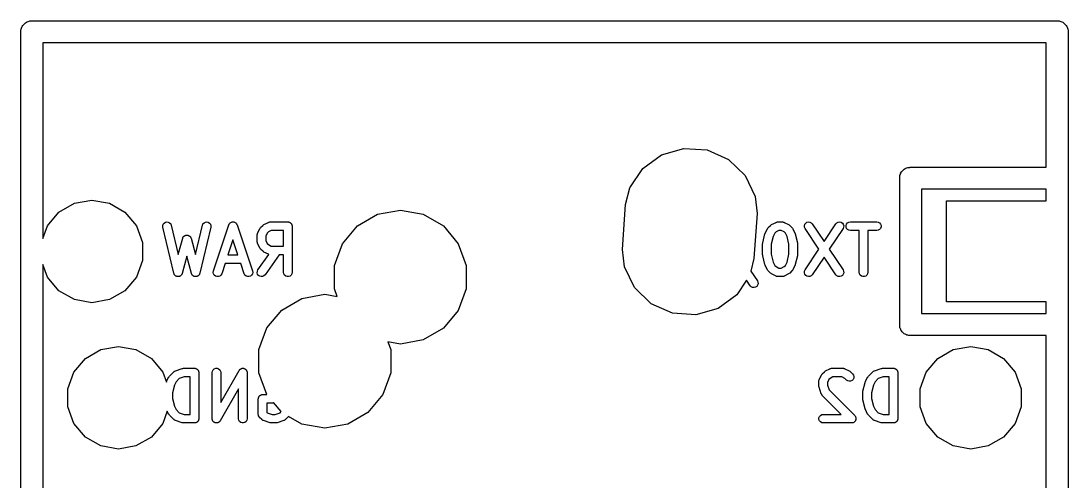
# Model space of a CAD drawing. Extents: x 243 to 312, y -176.3 to -102.
# Drawn here: x 258.89 to 277.05, y -110.03 to -102.04 of the extents above; entities that cross this region are included whole.
import ezdxf

# ---------------------------------------------------------------- set-up
doc = ezdxf.new("R2010")
doc.units = 0
doc.header["$MEASUREMENT"] = 0
doc.layers.add('BLACK', color=7, linetype='CONTINUOUS')

msp = doc.modelspace()

# ---------------------------------------------------------------- linework, layer by layer
at = {"layer": 'BLACK', "linetype": 'CONTINUOUS'}
for p, q in [((258.983, -102.067), (258.999, -102.062)), ((258.999, -102.062), (259.014, -102.053)), ((259.014, -102.053), (259.031, -102.05)), ((259.031, -102.05), (259.046, -102.045)), ((259.046, -102.045), (259.063, -102.045)), ((259.063, -102.045), (259.063, -102.044)), ((259.063, -102.044), (276.877, -102.044)), ((276.877, -102.044), (276.877, -102.045)), ((276.877, -102.045), (276.894, -102.045)), ((276.894, -102.045), (276.909, -102.05)), ((276.909, -102.05), (276.926, -102.053)), ((276.926, -102.053), (276.941, -102.062)), ((276.941, -102.062), (276.957, -102.067)), ((258.889, -104.792), (258.89, -102.218)), ((258.89, -102.201), (258.895, -102.186)), ((258.89, -102.218), (258.89, -102.201)), ((258.895, -102.186), (258.898, -102.169)), ((258.898, -102.169), (258.907, -102.154)), ((258.907, -102.154), (258.912, -102.138)), ((258.912, -102.138), (258.923, -102.125)), ((258.923, -102.125), (258.932, -102.111)), ((258.932, -102.111), (258.945, -102.1)), ((258.945, -102.1), (258.956, -102.087)), ((258.956, -102.087), (258.97, -102.078)), ((258.97, -102.078), (258.983, -102.067)), ((276.957, -102.067), (276.97, -102.078)), ((276.97, -102.078), (276.984, -102.087)), ((276.984, -102.087), (276.995, -102.1)), ((276.995, -102.1), (277.008, -102.111)), ((277.008, -102.111), (277.017, -102.125)), ((277.017, -102.125), (277.028, -102.138)), ((277.028, -102.138), (277.033, -102.154)), ((277.033, -102.154), (277.042, -102.169)), ((277.042, -102.169), (277.045, -102.186)), ((277.045, -102.186), (277.05, -102.201)), ((277.05, -102.201), (277.05, -102.218)), ((277.05, -102.218), (277.05, -102.218)), ((277.05, -102.218), (277.05, -135.272)), ((276.669, -102.425), (259.27, -102.425)), ((259.27, -102.425), (259.27, -105.821)), ((276.67, -104.584), (276.669, -102.425)), ((269.674, -104.605), (270, -104.367)), ((270, -104.367), (270.388, -104.256)), ((270.388, -104.256), (270.79, -104.284)), ((270.79, -104.284), (271.158, -104.447)), ((269.449, -104.939), (269.674, -104.605)), ((271.158, -104.447), (271.448, -104.727)), ((274.21, -104.618), (274.223, -104.607)), ((274.223, -104.607), (274.239, -104.602)), ((274.239, -104.602), (274.254, -104.593)), ((274.254, -104.593), (274.271, -104.59)), ((274.271, -104.59), (274.286, -104.585)), ((274.286, -104.585), (274.303, -104.585)), ((274.303, -104.585), (274.303, -104.584)), ((274.303, -104.584), (276.67, -104.584)), ((271.448, -104.727), (271.625, -105.089)), ((274.13, -104.741), (274.135, -104.726)), ((274.13, -104.758), (274.13, -104.741)), ((274.13, -107.281), (274.13, -104.758)), ((274.13, -104.758), (274.13, -104.758)), ((274.135, -104.726), (274.138, -104.709)), ((274.138, -104.709), (274.147, -104.694)), ((274.147, -104.694), (274.152, -104.678)), ((274.152, -104.678), (274.163, -104.665)), ((274.163, -104.665), (274.172, -104.651)), ((274.172, -104.651), (274.185, -104.64)), ((274.185, -104.64), (274.196, -104.627)), ((274.196, -104.627), (274.21, -104.618)), ((258.889, -135.272), (258.89, -104.792)), ((258.89, -104.792), (258.889, -104.792)), ((269.377, -105.232), (269.449, -104.939)), ((274.51, -104.965), (274.51, -107.124)), ((276.669, -104.965), (274.51, -104.965)), ((276.669, -105.169), (276.669, -104.965)), ((271.625, -105.089), (271.657, -105.389)), ((259.549, -105.363), (259.817, -105.209)), ((259.817, -105.209), (260.121, -105.155)), ((260.121, -105.155), (260.426, -105.209)), ((260.426, -105.209), (260.693, -105.363)), ((265.073, -105.399), (265.47, -105.329)), ((265.47, -105.329), (265.867, -105.399)), ((269.323, -106.011), (269.377, -105.232)), ((274.942, -106.921), (274.942, -105.169)), ((274.942, -105.169), (276.669, -105.169)), ((259.351, -105.6), (259.549, -105.363)), ((260.693, -105.363), (260.892, -105.6)), ((264.724, -105.601), (265.073, -105.399)), ((265.867, -105.399), (266.216, -105.601)), ((271.657, -105.389), (271.603, -106.168)), ((259.27, -105.821), (259.351, -105.6)), ((260.892, -105.6), (260.998, -105.89)), ((261.349, -105.598), (261.356, -105.573)), ((261.35, -105.624), (261.349, -105.598)), ((261.541, -106.424), (261.35, -105.624)), ((261.356, -105.573), (261.372, -105.552)), ((261.372, -105.552), (261.394, -105.538)), ((261.394, -105.538), (261.419, -105.532)), ((261.419, -105.532), (261.445, -105.535)), ((261.445, -105.535), (261.468, -105.547)), ((261.468, -105.547), (261.486, -105.566)), ((261.486, -105.566), (261.496, -105.59)), ((261.496, -105.59), (261.618, -106.1)), ((261.914, -106.1), (262.036, -105.59)), ((262.182, -105.624), (261.991, -106.424)), ((262.036, -105.59), (262.046, -105.566)), ((262.046, -105.566), (262.064, -105.547)), ((262.064, -105.547), (262.088, -105.535)), ((262.088, -105.535), (262.113, -105.532)), ((262.113, -105.532), (262.139, -105.538)), ((262.139, -105.538), (262.161, -105.552)), ((262.161, -105.552), (262.176, -105.573)), ((262.176, -105.573), (262.184, -105.598)), ((262.184, -105.598), (262.182, -105.624)), ((262.228, -106.383), (262.495, -105.583)), ((262.495, -105.583), (262.496, -105.581)), ((262.496, -105.579), (262.502, -105.57)), ((262.496, -105.581), (262.496, -105.579)), ((262.502, -105.57), (262.507, -105.56)), ((262.507, -105.56), (262.509, -105.559)), ((262.509, -105.559), (262.51, -105.557)), ((262.51, -105.557), (262.519, -105.55)), ((262.519, -105.55), (262.527, -105.543)), ((262.527, -105.543), (262.529, -105.542)), ((262.529, -105.542), (262.53, -105.541)), ((262.53, -105.541), (262.541, -105.537)), ((262.541, -105.537), (262.551, -105.533)), ((262.551, -105.533), (262.553, -105.533)), ((262.553, -105.533), (262.555, -105.533)), ((262.555, -105.533), (262.566, -105.533)), ((262.566, -105.533), (262.577, -105.533)), ((262.577, -105.533), (262.579, -105.533)), ((262.579, -105.533), (262.581, -105.533)), ((262.581, -105.533), (262.591, -105.537)), ((262.591, -105.537), (262.602, -105.541)), ((262.602, -105.541), (262.603, -105.542)), ((262.603, -105.542), (262.605, -105.543)), ((262.605, -105.543), (262.614, -105.55)), ((262.614, -105.55), (262.622, -105.557)), ((262.622, -105.557), (262.623, -105.559)), ((262.623, -105.559), (262.625, -105.56)), ((262.625, -105.56), (262.63, -105.57)), ((262.63, -105.57), (262.636, -105.579)), ((262.636, -105.579), (262.636, -105.581)), ((262.636, -105.581), (262.637, -105.583)), ((262.637, -105.583), (262.904, -106.383)), ((262.994, -105.726), (263.032, -105.65)), ((263.032, -105.65), (263.04, -105.64)), ((263.04, -105.64), (263.046, -105.63)), ((263.046, -105.63), (263.085, -105.592)), ((263.085, -105.592), (263.094, -105.585)), ((263.094, -105.585), (263.104, -105.578)), ((263.104, -105.578), (263.18, -105.54)), ((263.18, -105.54), (263.184, -105.539)), ((263.231, -105.682), (263.182, -105.707)), ((263.184, -105.539), (263.188, -105.536)), ((263.188, -105.536), (263.197, -105.535)), ((263.197, -105.535), (263.205, -105.532)), ((263.205, -105.532), (263.21, -105.533)), ((263.21, -105.533), (263.214, -105.532)), ((263.214, -105.532), (263.519, -105.532)), ((263.444, -105.682), (263.231, -105.682)), ((263.444, -105.951), (263.444, -105.682)), ((263.519, -105.532), (263.525, -105.533)), ((263.525, -105.533), (263.532, -105.533)), ((263.532, -105.533), (263.538, -105.535)), ((263.538, -105.535), (263.544, -105.536)), ((263.544, -105.536), (263.55, -105.54)), ((263.55, -105.54), (263.556, -105.542)), ((263.556, -105.542), (263.561, -105.546)), ((263.561, -105.546), (263.567, -105.549)), ((263.567, -105.549), (263.571, -105.554)), ((263.571, -105.554), (263.576, -105.559)), ((263.576, -105.559), (263.579, -105.564)), ((263.579, -105.564), (263.583, -105.569)), ((263.583, -105.569), (263.586, -105.576)), ((263.586, -105.576), (263.589, -105.581)), ((263.589, -105.581), (263.59, -105.588)), ((263.59, -105.588), (263.592, -105.594)), ((263.592, -105.594), (263.592, -105.6)), ((263.592, -105.6), (263.594, -105.607)), ((263.594, -105.607), (263.594, -106.407)), ((264.465, -105.91), (264.724, -105.601)), ((266.216, -105.601), (266.475, -105.91)), ((271.799, -105.726), (271.837, -105.65)), ((271.837, -105.65), (271.844, -105.64)), ((271.844, -105.64), (271.851, -105.63)), ((271.851, -105.63), (271.889, -105.592)), ((271.889, -105.592), (271.899, -105.585)), ((271.899, -105.585), (271.908, -105.578)), ((271.908, -105.578), (271.985, -105.54)), ((271.985, -105.54), (271.989, -105.539)), ((272.036, -105.682), (271.986, -105.707)), ((271.989, -105.539), (271.992, -105.536)), ((271.992, -105.536), (272.001, -105.535)), ((272.001, -105.535), (272.009, -105.532)), ((272.009, -105.532), (272.014, -105.533)), ((272.014, -105.533), (272.018, -105.532)), ((272.018, -105.532), (272.094, -105.532)), ((272.077, -105.682), (272.036, -105.682)), ((272.126, -105.707), (272.077, -105.682)), ((272.094, -105.532), (272.099, -105.533)), ((272.099, -105.533), (272.103, -105.532)), ((272.103, -105.532), (272.111, -105.535)), ((272.111, -105.535), (272.12, -105.536)), ((272.12, -105.536), (272.124, -105.539)), ((272.124, -105.539), (272.128, -105.54)), ((272.128, -105.54), (272.204, -105.578)), ((272.204, -105.578), (272.214, -105.585)), ((272.214, -105.585), (272.223, -105.592)), ((272.223, -105.592), (272.262, -105.63)), ((272.262, -105.63), (272.268, -105.64)), ((272.268, -105.64), (272.276, -105.65)), ((272.276, -105.65), (272.314, -105.726)), ((272.477, -105.599), (272.484, -105.574)), ((272.479, -105.625), (272.477, -105.599)), ((272.489, -105.649), (272.479, -105.625)), ((272.484, -105.574), (272.5, -105.553)), ((272.728, -106.007), (272.489, -105.649)), ((272.5, -105.553), (272.521, -105.538)), ((272.521, -105.538), (272.547, -105.532)), ((272.547, -105.532), (272.572, -105.535)), ((272.572, -105.535), (272.596, -105.546)), ((272.596, -105.546), (272.614, -105.565)), ((272.614, -105.565), (272.818, -105.872)), ((272.818, -105.872), (273.022, -105.565)), ((273.147, -105.649), (272.908, -106.007)), ((273.022, -105.565), (273.04, -105.546)), ((273.04, -105.546), (273.064, -105.535)), ((273.064, -105.535), (273.09, -105.532)), ((273.09, -105.532), (273.115, -105.538)), ((273.115, -105.538), (273.137, -105.553)), ((273.137, -105.553), (273.152, -105.574)), ((273.158, -105.625), (273.147, -105.649)), ((273.152, -105.574), (273.159, -105.599)), ((273.159, -105.599), (273.158, -105.625)), ((273.201, -105.594), (273.21, -105.569)), ((273.201, -105.62), (273.201, -105.594)), ((273.21, -105.644), (273.201, -105.62)), ((273.21, -105.569), (273.227, -105.549)), ((273.227, -105.664), (273.21, -105.644)), ((273.227, -105.549), (273.25, -105.536)), ((273.25, -105.677), (273.227, -105.664)), ((273.25, -105.536), (273.275, -105.532)), ((273.275, -105.682), (273.25, -105.677)), ((273.275, -105.532), (273.732, -105.532)), ((273.429, -105.682), (273.275, -105.682)), ((273.429, -106.407), (273.429, -105.682)), ((273.732, -105.682), (273.579, -105.682)), ((273.579, -105.682), (273.579, -106.407)), ((273.732, -105.532), (273.758, -105.536)), ((273.758, -105.677), (273.732, -105.682)), ((273.758, -105.536), (273.781, -105.549)), ((273.781, -105.664), (273.758, -105.677)), ((273.781, -105.549), (273.797, -105.569)), ((273.797, -105.644), (273.781, -105.664)), ((273.797, -105.569), (273.806, -105.594)), ((273.806, -105.62), (273.797, -105.644)), ((273.806, -105.594), (273.806, -105.62)), ((261.618, -106.1), (261.694, -105.816)), ((261.694, -105.816), (261.696, -105.81)), ((261.696, -105.81), (261.698, -105.804)), ((261.698, -105.804), (261.702, -105.798)), ((261.702, -105.798), (261.705, -105.793)), ((261.705, -105.793), (261.709, -105.788)), ((261.709, -105.788), (261.713, -105.782)), ((261.713, -105.782), (261.718, -105.779)), ((261.718, -105.779), (261.723, -105.774)), ((261.723, -105.774), (261.729, -105.771)), ((261.729, -105.771), (261.735, -105.767)), ((261.735, -105.767), (261.741, -105.766)), ((261.741, -105.766), (261.747, -105.763)), ((261.747, -105.763), (261.753, -105.762)), ((261.753, -105.762), (261.76, -105.761)), ((261.76, -105.761), (261.766, -105.761)), ((261.766, -105.761), (261.773, -105.761)), ((261.773, -105.761), (261.779, -105.762)), ((261.779, -105.762), (261.786, -105.763)), ((261.786, -105.763), (261.791, -105.766)), ((261.791, -105.766), (261.798, -105.767)), ((261.798, -105.767), (261.803, -105.771)), ((261.803, -105.771), (261.809, -105.774)), ((261.809, -105.774), (261.814, -105.779)), ((261.814, -105.779), (261.819, -105.782)), ((261.819, -105.782), (261.823, -105.788)), ((261.823, -105.788), (261.828, -105.793)), ((261.828, -105.793), (261.83, -105.798)), ((261.83, -105.798), (261.834, -105.804)), ((261.834, -105.804), (261.836, -105.81)), ((261.836, -105.81), (261.839, -105.816)), ((261.839, -105.816), (261.914, -106.1)), ((262.566, -105.844), (262.48, -106.103)), ((262.653, -106.103), (262.566, -105.844)), ((262.986, -105.759), (262.987, -105.755)), ((262.986, -105.874), (262.986, -105.759)), ((262.987, -105.878), (262.986, -105.874)), ((262.987, -105.751), (262.989, -105.742)), ((262.987, -105.755), (262.987, -105.751)), ((262.987, -105.882), (262.987, -105.878)), ((262.989, -105.742), (262.991, -105.734)), ((262.991, -105.734), (262.993, -105.73)), ((262.993, -105.73), (262.994, -105.726)), ((263.161, -105.728), (263.136, -105.777)), ((263.136, -105.777), (263.136, -105.856)), ((263.136, -105.856), (263.161, -105.905)), ((263.182, -105.707), (263.161, -105.728)), ((271.755, -105.893), (271.793, -105.741)), ((271.793, -105.741), (271.796, -105.734)), ((271.796, -105.734), (271.799, -105.726)), ((271.936, -105.785), (271.903, -105.921)), ((271.965, -105.728), (271.936, -105.785)), ((271.986, -105.707), (271.965, -105.728)), ((272.147, -105.728), (272.126, -105.707)), ((272.176, -105.785), (272.147, -105.728)), ((272.21, -105.921), (272.176, -105.785)), ((272.314, -105.726), (272.316, -105.734)), ((272.316, -105.734), (272.319, -105.741)), ((272.319, -105.741), (272.357, -105.893)), ((260.998, -105.89), (260.998, -106.2)), ((262.989, -105.891), (262.987, -105.882)), ((262.991, -105.899), (262.989, -105.891)), ((262.993, -105.903), (262.991, -105.899)), ((262.994, -105.907), (262.993, -105.903)), ((263.032, -105.983), (262.994, -105.907)), ((263.04, -105.993), (263.032, -105.983)), ((263.046, -106.003), (263.04, -105.993)), ((263.085, -106.041), (263.046, -106.003)), ((263.094, -106.048), (263.085, -106.041)), ((263.104, -106.055), (263.094, -106.048)), ((263.18, -106.093), (263.104, -106.055)), ((263.161, -105.905), (263.182, -105.926)), ((263.182, -105.926), (263.231, -105.951)), ((263.231, -105.951), (263.444, -105.951)), ((264.327, -106.288), (264.465, -105.91)), ((266.475, -105.91), (266.613, -106.288)), ((269.355, -106.311), (269.323, -106.011)), ((271.753, -105.912), (271.754, -105.903)), ((271.753, -106.102), (271.753, -105.912)), ((271.754, -105.903), (271.755, -105.893)), ((271.903, -105.921), (271.903, -106.093)), ((272.21, -106.093), (272.21, -105.921)), ((272.357, -105.893), (272.358, -105.903)), ((272.358, -105.903), (272.36, -105.912)), ((272.36, -105.912), (272.36, -106.102)), ((272.489, -106.365), (272.728, -106.007)), ((272.908, -106.007), (273.147, -106.365)), ((260.998, -106.2), (260.892, -106.49)), ((261.766, -106.127), (261.686, -106.426)), ((261.846, -106.426), (261.766, -106.127)), ((262.48, -106.103), (262.653, -106.103)), ((263, -106.364), (263.187, -106.096)), ((263.367, -106.101), (263.123, -106.45)), ((263.184, -106.094), (263.18, -106.093)), ((263.187, -106.096), (263.184, -106.094)), ((263.444, -106.101), (263.367, -106.101)), ((263.444, -106.407), (263.444, -106.101)), ((271.603, -106.168), (271.549, -106.387)), ((271.754, -106.111), (271.753, -106.102)), ((271.755, -106.12), (271.754, -106.111)), ((271.793, -106.273), (271.755, -106.12)), ((271.903, -106.093), (271.936, -106.228)), ((271.936, -106.228), (271.965, -106.286)), ((272.147, -106.286), (272.176, -106.228)), ((272.176, -106.228), (272.21, -106.093)), ((272.357, -106.12), (272.319, -106.273)), ((272.358, -106.111), (272.357, -106.12)), ((272.36, -106.102), (272.358, -106.111)), ((272.818, -106.142), (272.614, -106.449)), ((273.022, -106.449), (272.818, -106.142)), ((259.351, -106.49), (259.27, -106.269)), ((259.27, -106.269), (259.27, -110.901)), ((262.225, -106.409), (262.228, -106.383)), ((262.23, -106.434), (262.225, -106.409)), ((262.43, -106.253), (262.371, -106.431)), ((262.703, -106.253), (262.43, -106.253)), ((262.762, -106.431), (262.703, -106.253)), ((262.908, -106.409), (262.903, -106.434)), ((262.904, -106.383), (262.908, -106.409)), ((262.987, -106.413), (262.989, -106.388)), ((262.993, -106.439), (262.987, -106.413)), ((262.989, -106.388), (263, -106.364)), ((263.448, -106.433), (263.444, -106.407)), ((263.594, -106.407), (263.589, -106.433)), ((264.327, -106.692), (264.327, -106.288)), ((266.613, -106.288), (266.613, -106.692)), ((269.532, -106.673), (269.355, -106.311)), ((271.549, -106.387), (271.661, -106.556)), ((271.796, -106.28), (271.793, -106.273)), ((271.799, -106.288), (271.796, -106.28)), ((271.837, -106.364), (271.799, -106.288)), ((271.844, -106.374), (271.837, -106.364)), ((271.851, -106.384), (271.844, -106.374)), ((271.889, -106.422), (271.851, -106.384)), ((271.899, -106.429), (271.889, -106.422)), ((271.965, -106.286), (271.986, -106.307)), ((271.986, -106.307), (272.036, -106.332)), ((272.036, -106.332), (272.077, -106.332)), ((272.077, -106.332), (272.126, -106.307)), ((272.126, -106.307), (272.147, -106.286)), ((272.223, -106.422), (272.214, -106.429)), ((272.262, -106.384), (272.223, -106.422)), ((272.268, -106.374), (272.262, -106.384)), ((272.276, -106.364), (272.268, -106.374)), ((272.314, -106.288), (272.276, -106.364)), ((272.316, -106.28), (272.314, -106.288)), ((272.319, -106.273), (272.316, -106.28)), ((272.477, -106.415), (272.479, -106.389)), ((272.484, -106.44), (272.477, -106.415)), ((272.479, -106.389), (272.489, -106.365)), ((273.147, -106.365), (273.158, -106.389)), ((273.159, -106.415), (273.152, -106.44)), ((273.158, -106.389), (273.159, -106.415)), ((273.433, -106.433), (273.429, -106.407)), ((273.579, -106.407), (273.574, -106.433)), ((259.549, -106.727), (259.351, -106.49)), ((260.892, -106.49), (260.693, -106.727)), ((261.544, -106.431), (261.541, -106.424)), ((261.546, -106.439), (261.544, -106.431)), ((261.549, -106.443), (261.546, -106.439)), ((261.551, -106.448), (261.549, -106.443)), ((261.556, -106.454), (261.551, -106.448)), ((261.561, -106.46), (261.556, -106.454)), ((261.565, -106.463), (261.561, -106.46)), ((261.569, -106.467), (261.565, -106.463)), ((261.576, -106.471), (261.569, -106.467)), ((261.582, -106.475), (261.576, -106.471)), ((261.587, -106.476), (261.582, -106.475)), ((261.592, -106.479), (261.587, -106.476)), ((261.6, -106.48), (261.592, -106.479)), ((261.607, -106.482), (261.6, -106.48)), ((261.613, -106.481), (261.607, -106.482)), ((261.618, -106.482), (261.613, -106.481)), ((261.626, -106.48), (261.618, -106.482)), ((261.633, -106.479), (261.626, -106.48)), ((261.638, -106.477), (261.633, -106.479)), ((261.644, -106.476), (261.638, -106.477)), ((261.65, -106.472), (261.644, -106.476)), ((261.657, -106.468), (261.65, -106.472)), ((261.661, -106.464), (261.657, -106.468)), ((261.665, -106.461), (261.661, -106.464)), ((261.67, -106.455), (261.665, -106.461)), ((261.675, -106.45), (261.67, -106.455)), ((261.678, -106.445), (261.675, -106.45)), ((261.681, -106.44), (261.678, -106.445)), ((261.683, -106.433), (261.681, -106.44)), ((261.686, -106.426), (261.683, -106.433)), ((261.849, -106.433), (261.846, -106.426)), ((261.851, -106.44), (261.849, -106.433)), ((261.855, -106.445), (261.851, -106.44)), ((261.857, -106.45), (261.855, -106.445)), ((261.862, -106.455), (261.857, -106.45)), ((261.867, -106.461), (261.862, -106.455)), ((261.872, -106.464), (261.867, -106.461)), ((261.875, -106.468), (261.872, -106.464)), ((261.882, -106.472), (261.875, -106.468)), ((261.889, -106.476), (261.882, -106.472)), ((261.894, -106.477), (261.889, -106.476)), ((261.899, -106.479), (261.894, -106.477)), ((261.907, -106.48), (261.899, -106.479)), ((261.914, -106.482), (261.907, -106.48)), ((261.92, -106.481), (261.914, -106.482)), ((261.925, -106.482), (261.92, -106.481)), ((261.932, -106.48), (261.925, -106.482)), ((261.94, -106.479), (261.932, -106.48)), ((261.945, -106.476), (261.94, -106.479)), ((261.95, -106.475), (261.945, -106.476)), ((261.956, -106.471), (261.95, -106.475)), ((261.963, -106.467), (261.956, -106.471)), ((261.967, -106.463), (261.963, -106.467)), ((261.971, -106.46), (261.967, -106.463)), ((261.976, -106.454), (261.971, -106.46)), ((261.981, -106.448), (261.976, -106.454)), ((261.983, -106.443), (261.981, -106.448)), ((261.986, -106.439), (261.983, -106.443)), ((261.988, -106.431), (261.986, -106.439)), ((261.991, -106.424), (261.988, -106.431)), ((262.243, -106.457), (262.23, -106.434)), ((262.264, -106.473), (262.243, -106.457)), ((262.288, -106.481), (262.264, -106.473)), ((262.315, -106.48), (262.288, -106.481)), ((262.339, -106.471), (262.315, -106.48)), ((262.358, -106.454), (262.339, -106.471)), ((262.371, -106.431), (262.358, -106.454)), ((262.774, -106.454), (262.762, -106.431)), ((262.794, -106.471), (262.774, -106.454)), ((262.818, -106.48), (262.794, -106.471)), ((262.844, -106.481), (262.818, -106.48)), ((262.869, -106.473), (262.844, -106.481)), ((262.889, -106.457), (262.869, -106.473)), ((262.903, -106.434), (262.889, -106.457)), ((263.008, -106.46), (262.993, -106.439)), ((263.03, -106.475), (263.008, -106.46)), ((263.055, -106.482), (263.03, -106.475)), ((263.081, -106.479), (263.055, -106.482)), ((263.104, -106.468), (263.081, -106.479)), ((263.123, -106.45), (263.104, -106.468)), ((263.461, -106.455), (263.448, -106.433)), ((263.481, -106.472), (263.461, -106.455)), ((263.505, -106.481), (263.481, -106.472)), ((263.532, -106.481), (263.505, -106.481)), ((263.556, -106.472), (263.532, -106.481)), ((263.576, -106.455), (263.556, -106.472)), ((263.589, -106.433), (263.576, -106.455)), ((271.474, -106.545), (271.306, -106.795)), ((271.537, -106.639), (271.474, -106.545)), ((271.661, -106.556), (271.672, -106.58)), ((271.672, -106.58), (271.674, -106.606)), ((271.908, -106.436), (271.899, -106.429)), ((271.985, -106.474), (271.908, -106.436)), ((271.989, -106.475), (271.985, -106.474)), ((271.992, -106.477), (271.989, -106.475)), ((272.001, -106.479), (271.992, -106.477)), ((272.009, -106.481), (272.001, -106.479)), ((272.014, -106.481), (272.009, -106.481)), ((272.018, -106.482), (272.014, -106.481)), ((272.094, -106.482), (272.018, -106.482)), ((272.099, -106.481), (272.094, -106.482)), ((272.103, -106.481), (272.099, -106.481)), ((272.111, -106.479), (272.103, -106.481)), ((272.12, -106.477), (272.111, -106.479)), ((272.124, -106.475), (272.12, -106.477)), ((272.128, -106.474), (272.124, -106.475)), ((272.204, -106.436), (272.128, -106.474)), ((272.214, -106.429), (272.204, -106.436)), ((272.5, -106.461), (272.484, -106.44)), ((272.521, -106.476), (272.5, -106.461)), ((272.547, -106.482), (272.521, -106.476)), ((272.572, -106.479), (272.547, -106.482)), ((272.596, -106.467), (272.572, -106.479)), ((272.614, -106.449), (272.596, -106.467)), ((273.04, -106.467), (273.022, -106.449)), ((273.064, -106.479), (273.04, -106.467)), ((273.09, -106.482), (273.064, -106.479)), ((273.115, -106.476), (273.09, -106.482)), ((273.137, -106.461), (273.115, -106.476)), ((273.152, -106.44), (273.137, -106.461)), ((273.446, -106.455), (273.433, -106.433)), ((273.466, -106.472), (273.446, -106.455)), ((273.491, -106.481), (273.466, -106.472)), ((273.517, -106.481), (273.491, -106.481)), ((273.541, -106.472), (273.517, -106.481)), ((273.561, -106.455), (273.541, -106.472)), ((273.574, -106.433), (273.561, -106.455)), ((259.817, -106.881), (259.549, -106.727)), ((260.693, -106.727), (260.426, -106.881)), ((264.376, -106.828), (264.327, -106.692)), ((266.613, -106.692), (266.475, -107.07)), ((269.822, -106.953), (269.532, -106.673)), ((271.555, -106.658), (271.537, -106.639)), ((271.578, -106.669), (271.555, -106.658)), ((271.604, -106.672), (271.578, -106.669)), ((271.629, -106.666), (271.604, -106.672)), ((271.651, -106.652), (271.629, -106.666)), ((271.666, -106.631), (271.651, -106.652)), ((271.674, -106.606), (271.666, -106.631)), ((260.121, -106.935), (259.817, -106.881)), ((260.426, -106.881), (260.121, -106.935)), ((263.414, -107.061), (263.763, -106.859)), ((263.763, -106.859), (264.16, -106.789)), ((264.16, -106.789), (264.376, -106.828)), ((270.19, -107.116), (269.822, -106.953)), ((271.306, -106.795), (270.98, -107.033)), ((276.669, -106.921), (274.942, -106.921)), ((276.669, -107.124), (276.669, -106.921)), ((263.155, -107.37), (263.414, -107.061)), ((266.475, -107.07), (266.216, -107.379)), ((270.592, -107.144), (270.19, -107.116)), ((270.98, -107.033), (270.592, -107.144)), ((274.51, -107.124), (276.669, -107.124)), ((274.13, -107.349), (274.13, -107.281)), ((263.017, -107.748), (263.155, -107.37)), ((266.216, -107.379), (265.867, -107.581)), ((274.135, -107.364), (274.13, -107.349)), ((274.138, -107.381), (274.135, -107.364)), ((274.147, -107.396), (274.138, -107.381)), ((274.152, -107.412), (274.147, -107.396)), ((274.163, -107.425), (274.152, -107.412)), ((274.172, -107.439), (274.163, -107.425)), ((274.185, -107.45), (274.172, -107.439)), ((274.196, -107.463), (274.185, -107.45)), ((274.21, -107.472), (274.196, -107.463)), ((274.223, -107.483), (274.21, -107.472)), ((274.239, -107.488), (274.223, -107.483)), ((274.254, -107.497), (274.239, -107.488)), ((274.271, -107.5), (274.254, -107.497)), ((274.286, -107.505), (274.271, -107.5)), ((274.303, -107.505), (274.286, -107.505)), ((276.669, -107.505), (274.303, -107.505)), ((274.303, -107.505), (274.303, -107.505)), ((276.669, -110.901), (276.669, -107.505)), ((265.47, -107.651), (265.253, -107.612)), ((265.253, -107.612), (265.303, -107.748)), ((265.867, -107.581), (265.47, -107.651)), ((260.007, -107.903), (260.274, -107.749)), ((260.274, -107.749), (260.579, -107.695)), ((260.579, -107.695), (260.883, -107.749)), ((260.883, -107.749), (261.151, -107.903)), ((263.017, -108.152), (263.017, -107.748)), ((265.303, -107.748), (265.303, -108.152)), ((274.789, -107.903), (275.057, -107.749)), ((275.057, -107.749), (275.361, -107.695)), ((275.361, -107.695), (275.666, -107.749)), ((275.666, -107.749), (275.933, -107.903)), ((259.808, -108.14), (260.007, -107.903)), ((261.151, -107.903), (261.349, -108.14)), ((274.591, -108.14), (274.789, -107.903)), ((275.933, -107.903), (276.132, -108.14)), ((259.702, -108.43), (259.808, -108.14)), ((261.349, -108.14), (261.411, -108.311)), ((261.413, -108.304), (261.451, -108.228)), ((261.451, -108.228), (261.459, -108.218)), ((261.459, -108.218), (261.465, -108.208)), ((261.465, -108.208), (261.542, -108.132)), ((261.542, -108.132), (261.545, -108.129)), ((261.545, -108.129), (261.548, -108.126)), ((261.548, -108.126), (261.556, -108.122)), ((261.556, -108.122), (261.563, -108.117)), ((261.563, -108.117), (261.567, -108.116)), ((261.567, -108.116), (261.571, -108.114)), ((261.571, -108.114), (261.685, -108.076)), ((261.721, -108.222), (261.635, -108.251)), ((261.685, -108.076), (261.697, -108.074)), ((261.697, -108.074), (261.709, -108.072)), ((261.709, -108.072), (261.899, -108.072)), ((261.824, -108.222), (261.721, -108.222)), ((261.824, -108.872), (261.824, -108.222)), ((261.899, -108.072), (261.906, -108.073)), ((261.906, -108.073), (261.912, -108.073)), ((261.912, -108.073), (261.919, -108.075)), ((261.919, -108.075), (261.925, -108.076)), ((261.925, -108.076), (261.931, -108.08)), ((261.931, -108.08), (261.937, -108.082)), ((261.937, -108.082), (261.942, -108.086)), ((261.942, -108.086), (261.948, -108.089)), ((261.948, -108.089), (261.952, -108.094)), ((261.952, -108.094), (261.957, -108.099)), ((261.957, -108.099), (261.96, -108.104)), ((261.96, -108.104), (261.964, -108.109)), ((261.964, -108.109), (261.967, -108.116)), ((261.967, -108.116), (261.97, -108.121)), ((261.97, -108.121), (261.971, -108.128)), ((261.971, -108.128), (261.973, -108.134)), ((261.973, -108.134), (261.973, -108.14)), ((261.973, -108.14), (261.974, -108.147)), ((261.974, -108.147), (261.974, -108.947)), ((262.205, -108.147), (262.21, -108.121)), ((262.205, -108.947), (262.205, -108.147)), ((262.21, -108.121), (262.223, -108.099)), ((262.223, -108.099), (262.243, -108.082)), ((262.243, -108.082), (262.267, -108.073)), ((262.267, -108.073), (262.293, -108.073)), ((262.293, -108.073), (262.318, -108.082)), ((262.318, -108.082), (262.338, -108.099)), ((262.338, -108.099), (262.351, -108.121)), ((262.351, -108.121), (262.355, -108.147)), ((262.355, -108.664), (262.672, -108.11)), ((262.355, -108.147), (262.355, -108.664)), ((262.672, -108.11), (262.677, -108.105)), ((262.677, -108.105), (262.68, -108.099)), ((262.68, -108.099), (262.685, -108.095)), ((262.685, -108.095), (262.689, -108.09)), ((262.689, -108.09), (262.695, -108.086)), ((262.695, -108.086), (262.7, -108.082)), ((262.7, -108.082), (262.706, -108.08)), ((262.706, -108.08), (262.712, -108.077)), ((262.712, -108.077), (262.718, -108.075)), ((262.718, -108.075), (262.725, -108.073)), ((262.725, -108.073), (262.731, -108.073)), ((262.731, -108.073), (262.737, -108.072)), ((262.737, -108.072), (262.744, -108.073)), ((262.744, -108.073), (262.751, -108.073)), ((262.751, -108.073), (262.757, -108.075)), ((262.757, -108.075), (262.763, -108.076)), ((262.763, -108.076), (262.769, -108.08)), ((262.769, -108.08), (262.775, -108.082)), ((262.775, -108.082), (262.78, -108.086)), ((262.78, -108.086), (262.786, -108.089)), ((262.786, -108.089), (262.79, -108.094)), ((262.79, -108.094), (262.795, -108.099)), ((262.795, -108.099), (262.798, -108.104)), ((262.798, -108.104), (262.802, -108.109)), ((262.802, -108.109), (262.805, -108.115)), ((262.805, -108.115), (262.808, -108.121)), ((262.808, -108.121), (262.809, -108.128)), ((262.809, -108.128), (262.811, -108.134)), ((262.811, -108.134), (262.811, -108.14)), ((262.811, -108.14), (262.813, -108.147)), ((262.813, -108.147), (262.813, -108.947)), ((263.154, -108.529), (263.017, -108.152)), ((265.303, -108.152), (265.165, -108.53)), ((272.735, -108.266), (272.773, -108.19)), ((272.773, -108.19), (272.781, -108.18)), ((272.781, -108.18), (272.787, -108.17)), ((272.787, -108.17), (272.826, -108.132)), ((272.826, -108.132), (272.835, -108.125)), ((272.835, -108.125), (272.845, -108.118)), ((272.845, -108.118), (272.921, -108.08)), ((272.921, -108.08), (272.925, -108.079)), ((272.973, -108.222), (272.923, -108.247)), ((272.925, -108.079), (272.929, -108.076)), ((272.929, -108.076), (272.938, -108.075)), ((272.938, -108.075), (272.946, -108.072)), ((272.946, -108.072), (272.951, -108.073)), ((272.951, -108.073), (272.955, -108.072)), ((272.955, -108.072), (273.145, -108.072)), ((273.128, -108.222), (272.973, -108.222)), ((273.177, -108.247), (273.128, -108.222)), ((273.145, -108.072), (273.15, -108.073)), ((273.15, -108.073), (273.154, -108.072)), ((273.154, -108.072), (273.162, -108.075)), ((273.162, -108.075), (273.171, -108.076)), ((273.171, -108.076), (273.175, -108.079)), ((273.175, -108.079), (273.179, -108.08)), ((273.179, -108.08), (273.255, -108.118)), ((273.255, -108.118), (273.265, -108.125)), ((273.265, -108.125), (273.275, -108.132)), ((273.275, -108.132), (273.313, -108.17)), ((273.313, -108.17), (273.328, -108.191)), ((273.328, -108.191), (273.334, -108.217)), ((273.334, -108.217), (273.332, -108.243)), ((273.535, -108.304), (273.573, -108.228)), ((273.573, -108.228), (273.581, -108.218)), ((273.581, -108.218), (273.587, -108.208)), ((273.587, -108.208), (273.664, -108.132)), ((273.664, -108.132), (273.667, -108.129)), ((273.667, -108.129), (273.67, -108.126)), ((273.67, -108.126), (273.678, -108.122)), ((273.678, -108.122), (273.685, -108.117)), ((273.685, -108.117), (273.689, -108.116)), ((273.689, -108.116), (273.693, -108.114)), ((273.693, -108.114), (273.807, -108.076)), ((273.843, -108.222), (273.757, -108.251)), ((273.807, -108.076), (273.819, -108.074)), ((273.819, -108.074), (273.831, -108.072)), ((273.831, -108.072), (274.021, -108.072)), ((273.946, -108.222), (273.843, -108.222)), ((273.946, -108.872), (273.946, -108.222)), ((274.021, -108.072), (274.028, -108.073)), ((274.028, -108.073), (274.034, -108.073)), ((274.034, -108.073), (274.041, -108.075)), ((274.041, -108.075), (274.047, -108.076)), ((274.047, -108.076), (274.053, -108.08)), ((274.053, -108.08), (274.059, -108.082)), ((274.059, -108.082), (274.064, -108.086)), ((274.064, -108.086), (274.07, -108.089)), ((274.07, -108.089), (274.074, -108.094)), ((274.074, -108.094), (274.079, -108.099)), ((274.079, -108.099), (274.082, -108.104)), ((274.082, -108.104), (274.086, -108.109)), ((274.086, -108.109), (274.089, -108.116)), ((274.089, -108.116), (274.092, -108.121)), ((274.092, -108.121), (274.093, -108.128)), ((274.093, -108.128), (274.095, -108.134)), ((274.095, -108.134), (274.095, -108.14)), ((274.095, -108.14), (274.096, -108.147)), ((274.096, -108.147), (274.096, -108.947)), ((274.485, -108.43), (274.591, -108.14)), ((276.132, -108.14), (276.238, -108.43)), ((261.411, -108.311), (261.413, -108.304)), ((261.551, -108.364), (261.517, -108.499)), ((261.58, -108.306), (261.551, -108.364)), ((261.635, -108.251), (261.58, -108.306)), ((272.727, -108.299), (272.728, -108.295)), ((272.727, -108.375), (272.727, -108.299)), ((272.73, -108.387), (272.727, -108.375)), ((272.728, -108.291), (272.73, -108.282)), ((272.728, -108.295), (272.728, -108.291)), ((272.73, -108.282), (272.732, -108.274)), ((272.731, -108.399), (272.73, -108.387)), ((272.769, -108.513), (272.731, -108.399)), ((272.732, -108.274), (272.734, -108.27)), ((272.734, -108.27), (272.735, -108.266)), ((272.902, -108.268), (272.877, -108.317)), ((272.877, -108.317), (272.877, -108.363)), ((272.877, -108.363), (272.906, -108.449)), ((272.923, -108.247), (272.902, -108.268)), ((273.207, -108.276), (273.177, -108.247)), ((273.228, -108.291), (273.207, -108.276)), ((273.253, -108.298), (273.228, -108.291)), ((273.279, -108.296), (273.253, -108.298)), ((273.303, -108.285), (273.279, -108.296)), ((273.321, -108.266), (273.303, -108.285)), ((273.332, -108.243), (273.321, -108.266)), ((273.492, -108.472), (273.53, -108.319)), ((273.53, -108.319), (273.533, -108.312)), ((273.533, -108.312), (273.535, -108.304)), ((273.673, -108.364), (273.639, -108.499)), ((273.702, -108.306), (273.673, -108.364)), ((273.757, -108.251), (273.702, -108.306)), ((259.702, -108.74), (259.702, -108.43)), ((261.517, -108.499), (261.517, -108.595)), ((261.517, -108.595), (261.551, -108.73)), ((262.663, -108.429), (262.346, -108.984)), ((262.663, -108.947), (262.663, -108.429)), ((263.005, -108.604), (263.007, -108.598)), ((263.007, -108.591), (263.009, -108.585)), ((263.007, -108.598), (263.007, -108.591)), ((263.009, -108.585), (263.01, -108.578)), ((263.01, -108.578), (263.013, -108.573)), ((263.013, -108.573), (263.015, -108.567)), ((263.015, -108.567), (263.02, -108.562)), ((263.02, -108.562), (263.023, -108.556)), ((263.023, -108.556), (263.028, -108.552)), ((263.028, -108.552), (263.032, -108.547)), ((263.032, -108.547), (263.038, -108.543)), ((263.038, -108.543), (263.043, -108.539)), ((263.043, -108.539), (263.049, -108.537)), ((263.049, -108.537), (263.055, -108.534)), ((263.055, -108.534), (263.061, -108.532)), ((263.061, -108.532), (263.067, -108.53)), ((263.067, -108.53), (263.074, -108.53)), ((263.074, -108.53), (263.08, -108.529)), ((263.08, -108.529), (263.154, -108.529)), ((265.165, -108.53), (264.906, -108.839)), ((272.771, -108.517), (272.769, -108.513)), ((272.773, -108.521), (272.771, -108.517)), ((272.778, -108.529), (272.773, -108.521)), ((272.782, -108.536), (272.778, -108.529)), ((272.785, -108.539), (272.782, -108.536)), ((272.787, -108.543), (272.785, -108.539)), ((273.117, -108.872), (272.787, -108.543)), ((272.906, -108.449), (273.351, -108.894)), ((273.489, -108.49), (273.491, -108.481)), ((273.489, -108.604), (273.489, -108.49)), ((273.491, -108.481), (273.492, -108.472)), ((273.639, -108.499), (273.639, -108.595)), ((273.639, -108.595), (273.673, -108.73)), ((274.485, -108.74), (274.485, -108.43)), ((276.238, -108.43), (276.238, -108.74)), ((259.808, -109.03), (259.702, -108.74)), ((261.551, -108.73), (261.58, -108.788)), ((263.005, -108.871), (263.005, -108.604)), ((263.233, -108.679), (263.155, -108.679)), ((263.155, -108.679), (263.155, -108.84)), ((263.258, -108.675), (263.233, -108.679)), ((263.27, -108.668), (263.258, -108.675)), ((263.402, -108.824), (263.27, -108.668)), ((273.491, -108.613), (273.489, -108.604)), ((273.492, -108.622), (273.491, -108.613)), ((273.53, -108.775), (273.492, -108.622)), ((273.533, -108.782), (273.53, -108.775)), ((273.535, -108.79), (273.533, -108.782)), ((273.673, -108.73), (273.702, -108.788)), ((274.591, -109.03), (274.485, -108.74)), ((276.238, -108.74), (276.132, -109.03)), ((261.427, -108.817), (261.349, -109.03)), ((261.451, -108.866), (261.427, -108.817)), ((261.459, -108.876), (261.451, -108.866)), ((261.465, -108.886), (261.459, -108.876)), ((261.542, -108.962), (261.465, -108.886)), ((261.545, -108.964), (261.542, -108.962)), ((261.548, -108.968), (261.545, -108.964)), ((261.58, -108.788), (261.635, -108.843)), ((261.635, -108.843), (261.721, -108.872)), ((261.721, -108.872), (261.824, -108.872)), ((261.971, -108.966), (261.97, -108.973)), ((261.973, -108.96), (261.971, -108.966)), ((261.974, -108.947), (261.973, -108.953)), ((261.973, -108.953), (261.973, -108.96)), ((262.207, -108.954), (262.205, -108.947)), ((262.207, -108.96), (262.207, -108.954)), ((262.209, -108.966), (262.207, -108.96)), ((262.21, -108.973), (262.209, -108.966)), ((262.667, -108.973), (262.663, -108.947)), ((262.813, -108.947), (262.808, -108.973)), ((263.006, -108.874), (263.005, -108.871)), ((263.006, -108.877), (263.006, -108.874)), ((263.008, -108.887), (263.006, -108.877)), ((263.01, -108.896), (263.008, -108.887)), ((263.012, -108.899), (263.01, -108.896)), ((263.012, -108.902), (263.012, -108.899)), ((263.018, -108.91), (263.012, -108.902)), ((263.023, -108.919), (263.018, -108.91)), ((263.026, -108.921), (263.023, -108.919)), ((263.027, -108.924), (263.026, -108.921)), ((263.065, -108.962), (263.027, -108.924)), ((263.069, -108.964), (263.065, -108.962)), ((263.072, -108.968), (263.069, -108.964)), ((263.155, -108.84), (263.159, -108.843)), ((263.159, -108.843), (263.245, -108.872)), ((263.245, -108.872), (263.297, -108.872)), ((263.297, -108.872), (263.383, -108.843)), ((263.383, -108.843), (263.402, -108.824)), ((263.473, -108.964), (263.47, -108.968)), ((263.476, -108.962), (263.473, -108.964)), ((263.531, -108.907), (263.476, -108.962)), ((263.763, -109.041), (263.531, -108.907)), ((264.906, -108.839), (264.557, -109.041)), ((272.729, -108.934), (272.737, -108.909)), ((272.729, -108.96), (272.729, -108.934)), ((272.737, -108.984), (272.729, -108.96)), ((272.737, -108.909), (272.754, -108.889)), ((272.754, -108.889), (272.777, -108.876)), ((272.777, -108.876), (272.802, -108.872)), ((272.802, -108.872), (273.117, -108.872)), ((273.351, -108.894), (273.356, -108.902)), ((273.356, -108.902), (273.363, -108.909)), ((273.363, -108.909), (273.364, -108.913)), ((273.364, -108.913), (273.366, -108.915)), ((273.366, -108.915), (273.368, -108.925)), ((273.37, -108.966), (273.366, -108.975)), ((273.368, -108.925), (273.372, -108.934)), ((273.372, -108.96), (273.37, -108.963)), ((273.37, -108.963), (273.37, -108.966)), ((273.372, -108.934), (273.372, -108.937)), ((273.372, -108.937), (273.372, -108.94)), ((273.372, -108.94), (273.372, -108.95)), ((273.372, -108.95), (273.372, -108.96)), ((273.573, -108.866), (273.535, -108.79)), ((273.581, -108.876), (273.573, -108.866)), ((273.587, -108.886), (273.581, -108.876)), ((273.664, -108.962), (273.587, -108.886)), ((273.667, -108.964), (273.664, -108.962)), ((273.67, -108.968), (273.667, -108.964)), ((273.702, -108.788), (273.757, -108.843)), ((273.757, -108.843), (273.843, -108.872)), ((273.843, -108.872), (273.946, -108.872)), ((274.093, -108.966), (274.092, -108.973)), ((274.095, -108.96), (274.093, -108.966)), ((274.096, -108.947), (274.095, -108.953)), ((274.095, -108.953), (274.095, -108.96)), ((260.007, -109.267), (259.808, -109.03)), ((261.349, -109.03), (261.151, -109.267)), ((261.556, -108.972), (261.548, -108.968)), ((261.563, -108.977), (261.556, -108.972)), ((261.567, -108.978), (261.563, -108.977)), ((261.571, -108.98), (261.567, -108.978)), ((261.685, -109.018), (261.571, -108.98)), ((261.697, -109.02), (261.685, -109.018)), ((261.709, -109.022), (261.697, -109.02)), ((261.899, -109.022), (261.709, -109.022)), ((261.906, -109.021), (261.899, -109.022)), ((261.912, -109.021), (261.906, -109.021)), ((261.919, -109.019), (261.912, -109.021)), ((261.925, -109.017), (261.919, -109.019)), ((261.931, -109.014), (261.925, -109.017)), ((261.937, -109.012), (261.931, -109.014)), ((261.942, -109.008), (261.937, -109.012)), ((261.948, -109.004), (261.942, -109.008)), ((261.952, -108.999), (261.948, -109.004)), ((261.957, -108.995), (261.952, -108.999)), ((261.96, -108.989), (261.957, -108.995)), ((261.964, -108.984), (261.96, -108.989)), ((261.967, -108.978), (261.964, -108.984)), ((261.97, -108.973), (261.967, -108.978)), ((262.213, -108.978), (262.21, -108.973)), ((262.216, -108.985), (262.213, -108.978)), ((262.22, -108.99), (262.216, -108.985)), ((262.223, -108.995), (262.22, -108.99)), ((262.228, -108.999), (262.223, -108.995)), ((262.232, -109.005), (262.228, -108.999)), ((262.238, -109.008), (262.232, -109.005)), ((262.243, -109.012), (262.238, -109.008)), ((262.249, -109.014), (262.243, -109.012)), ((262.255, -109.017), (262.249, -109.014)), ((262.261, -109.019), (262.255, -109.017)), ((262.267, -109.021), (262.261, -109.019)), ((262.274, -109.021), (262.267, -109.021)), ((262.281, -109.022), (262.274, -109.021)), ((262.287, -109.021), (262.281, -109.022)), ((262.293, -109.021), (262.287, -109.021)), ((262.3, -109.018), (262.293, -109.021)), ((262.306, -109.017), (262.3, -109.018)), ((262.312, -109.014), (262.306, -109.017)), ((262.318, -109.012), (262.312, -109.014)), ((262.323, -109.008), (262.318, -109.012)), ((262.329, -109.004), (262.323, -109.008)), ((262.333, -108.999), (262.329, -109.004)), ((262.338, -108.995), (262.333, -108.999)), ((262.341, -108.989), (262.338, -108.995)), ((262.346, -108.984), (262.341, -108.989)), ((262.68, -108.995), (262.667, -108.973)), ((262.7, -109.012), (262.68, -108.995)), ((262.725, -109.021), (262.7, -109.012)), ((262.751, -109.021), (262.725, -109.021)), ((262.775, -109.012), (262.751, -109.021)), ((262.795, -108.995), (262.775, -109.012)), ((262.808, -108.973), (262.795, -108.995)), ((263.08, -108.972), (263.072, -108.968)), ((263.087, -108.977), (263.08, -108.972)), ((263.091, -108.978), (263.087, -108.977)), ((263.095, -108.98), (263.091, -108.978)), ((263.209, -109.018), (263.095, -108.98)), ((263.221, -109.02), (263.209, -109.018)), ((263.233, -109.022), (263.221, -109.02)), ((263.309, -109.022), (263.233, -109.022)), ((263.321, -109.02), (263.309, -109.022)), ((263.333, -109.018), (263.321, -109.02)), ((263.447, -108.98), (263.333, -109.018)), ((263.451, -108.978), (263.447, -108.98)), ((263.455, -108.977), (263.451, -108.978)), ((263.462, -108.972), (263.455, -108.977)), ((263.47, -108.968), (263.462, -108.972)), ((264.16, -109.111), (263.763, -109.041)), ((264.557, -109.041), (264.16, -109.111)), ((272.754, -109.004), (272.737, -108.984)), ((272.777, -109.017), (272.754, -109.004)), ((272.802, -109.022), (272.777, -109.017)), ((273.298, -109.022), (272.802, -109.022)), ((273.307, -109.02), (273.298, -109.022)), ((273.317, -109.019), (273.307, -109.02)), ((273.32, -109.018), (273.317, -109.019)), ((273.323, -109.017), (273.32, -109.018)), ((273.332, -109.012), (273.323, -109.017)), ((273.341, -109.008), (273.332, -109.012)), ((273.343, -109.006), (273.341, -109.008)), ((273.346, -109.004), (273.343, -109.006)), ((273.352, -108.997), (273.346, -109.004)), ((273.359, -108.99), (273.352, -108.997)), ((273.36, -108.987), (273.359, -108.99)), ((273.363, -108.984), (273.36, -108.987)), ((273.366, -108.975), (273.363, -108.984)), ((273.678, -108.972), (273.67, -108.968)), ((273.685, -108.977), (273.678, -108.972)), ((273.689, -108.978), (273.685, -108.977)), ((273.693, -108.98), (273.689, -108.978)), ((273.807, -109.018), (273.693, -108.98)), ((273.819, -109.02), (273.807, -109.018)), ((273.831, -109.022), (273.819, -109.02)), ((274.021, -109.022), (273.831, -109.022)), ((274.028, -109.021), (274.021, -109.022)), ((274.034, -109.021), (274.028, -109.021)), ((274.041, -109.019), (274.034, -109.021)), ((274.047, -109.017), (274.041, -109.019)), ((274.053, -109.014), (274.047, -109.017)), ((274.059, -109.012), (274.053, -109.014)), ((274.064, -109.008), (274.059, -109.012)), ((274.07, -109.004), (274.064, -109.008)), ((274.074, -108.999), (274.07, -109.004)), ((274.079, -108.995), (274.074, -108.999)), ((274.082, -108.989), (274.079, -108.995)), ((274.086, -108.984), (274.082, -108.989)), ((274.089, -108.978), (274.086, -108.984)), ((274.092, -108.973), (274.089, -108.978)), ((274.789, -109.267), (274.591, -109.03)), ((276.132, -109.03), (275.933, -109.267)), ((260.274, -109.421), (260.007, -109.267)), ((261.151, -109.267), (260.883, -109.421)), ((275.057, -109.421), (274.789, -109.267)), ((275.933, -109.267), (275.666, -109.421)), ((260.579, -109.475), (260.274, -109.421)), ((260.883, -109.421), (260.579, -109.475)), ((275.361, -109.475), (275.057, -109.421)), ((275.666, -109.421), (275.361, -109.475))]:
    msp.add_line(p, q, dxfattribs=at)

doc.saveas('drawing.dxf')
